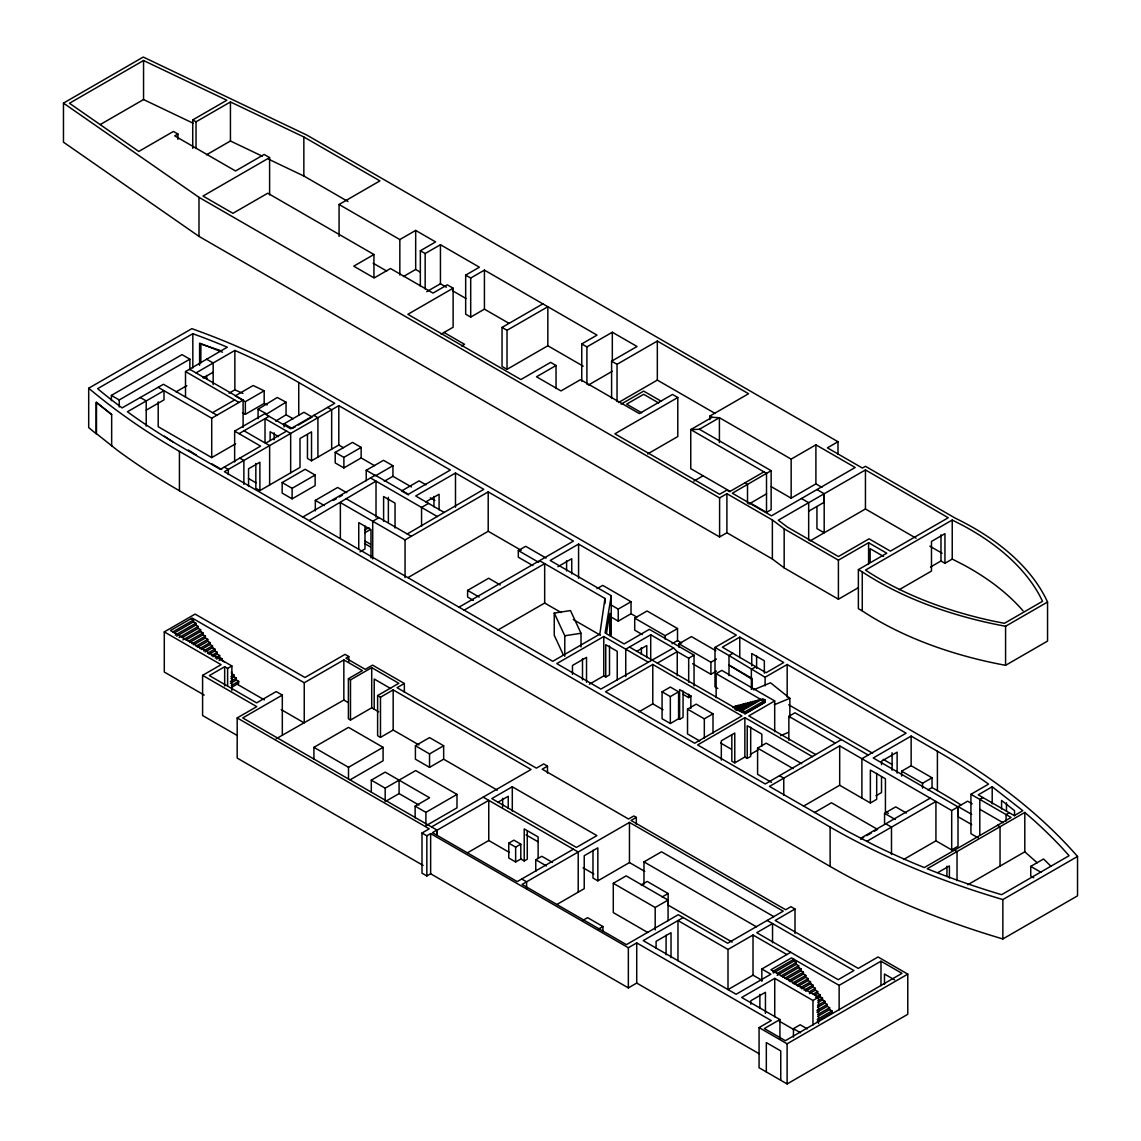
<?xml version="1.0" encoding="UTF-8"?>
<svg xmlns="http://www.w3.org/2000/svg" width="1141" height="1141" viewBox="0 0 1141 1141"><rect width="100%" height="100%" fill="white"/><g stroke="black" fill="none" stroke-linecap="round" stroke-linejoin="round"><path stroke-width="1.5" d="M824.159 501.398L824.187 493.753L865.448 469.935L948.257 517.743L890.394 551.146L869.071 538.837L838.407 556.537L787.518 527.156L778.305 520.21L824.187 493.753L824.187 532.804L810.081 540.92M539.536 560.687L604.958 598.455L599.824 634.125L552.757 661.295L224.392 471.704L338.806 405.654L450.338 470.049L408.35 494.295L375.289 475.212L302.864 517.016M717.789 688.465L714.993 686.853L714.993 647.46L736.316 635.152L578.573 544.086L550.19 560.473L611.234 595.702L605.101 632.955L624.098 643.923L649.357 629.333L694.042 655.134L694.042 685.955M606.47 633.241L609.75 613.33L609.75 635.551M376.017 517.101L376.017 481.131L309.097 520.61M812.52 756.711L744.859 717.646L697.622 744.93L765.269 783.981L841.373 739.582M407.251 533.974L483.784 489.346L455.487 473.016L415.695 495.978L443.992 512.323M258.08 418.69L258.08 409.22L277.263 397.482L286.049 402.174L286.049 414.811L275.666 421.157M286.049 402.174L266.78 413.955L258.08 409.22M185.512 397.239L185.512 371.552L227.287 347.192A608.224 351.157 0 0 0 198.177 335.668L192.829 333.714L97.627 388.667L101.078 391.548A758.908 438.158 0 0 0 122.087 407.893L163.448 384.289L216.961 415.181M748.967 504.08L766.51 493.825M858.032 587.872L838.407 599.21L784.167 567.89L772.371 559.004L726.903 532.747L719.6 536.955L198.99 236.387L63.468 142.169L63.468 103.118L143.267 57.05L306.843 135.08L837.993 441.724L837.993 454.147M192.729 148.316L192.729 119.919L226.817 100.237L143.552 60.516L69.473 103.275L138.774 151.453L173.446 131.429L177.925 134.01L177.925 139.345M100.337 124.497L143.552 99.552L193.186 123.242M192.729 119.919L196.024 121.816L230.439 101.963L303.848 136.977L379.91 180.891L339.062 204.481L339.062 236.429M177.925 134.01L174.716 135.865L235.531 170.979L264.142 154.449L269.604 157.601L269.604 194.869M206.492 154.819L230.439 140.999L262.359 156.231M269.604 157.601L203.012 196.038L232.935 213.31L267.764 193.214L373.934 254.514L373.934 277.591M111.661 414.554L96.158 402.374L96.158 433.78L88.698 427.604L88.698 388.211L191.845 328.665A615.099 355.122 0 0 1 303.592 379.696L942.295 748.453A726.888 419.66 0 0 1 1077.532 856.463L1077.532 895.842L1002.853 938.957A684.629 395.271 0 0 1 830.12 866.418L179.437 490.758A765.782 442.123 0 0 1 116.667 449.725L96.472 433.651L96.472 402.245L111.661 414.554L111.661 445.946M111.376 400.705L111.376 395.414L182.004 354.637L189.862 359.173L189.862 369.77M111.376 395.414L119.234 399.949L189.862 359.173M373.934 254.514L353.739 266.181L374.148 277.962L390.493 268.52L433.024 293.08L447.315 284.836L453.12 288.188L453.12 327.239L441.096 334.17M339.062 204.481L399.835 239.567L415.681 230.411L435.62 241.935L420.344 250.749L420.344 286.248M196.01 372.893L234.861 350.458L236.715 351.257A608.367 351.243 0 0 1 298.742 382.52L334.755 403.301L290.641 428.774L264.683 413.784L234.647 431.127L234.647 461.948M176.042 391.862L186.796 385.658M146.219 410.132L164.004 399.878L164.004 390.664L127.421 411.787L129.389 413.213A759.05 438.23 0 0 0 184.329 448.584L220.327 469.365L260.604 446.117L234.647 431.127M203.155 377.971L213.167 372.194M420.344 250.749L425.165 253.544L440.44 244.716L479.405 267.208L465.671 275.138L465.671 314.174L470.705 317.084L484.426 309.154L509.043 323.359M403.443 276.521L415.681 269.461L420.273 272.114M229.07 393.189L234.861 389.837L242.919 393.417M212.597 412.657L234.647 399.92M426.691 291.697L440.44 283.767L446.431 287.218M158.2 387.327L211.713 418.205L243.104 400.077L243.104 427.476M264.184 390.807L253.174 385.515L235.26 395.856L245.358 401.675L264.184 390.807L264.184 403.443L245.358 414.311L242.477 412.643M453.12 288.188L407.879 314.317L520.881 379.554L550.647 362.367L556.038 365.491L556.038 388.568M465.671 275.138L470.705 278.033L484.426 270.117L597.014 335.112L581.753 343.926L581.753 381.194M239.025 433.651L269.062 416.308M158.2 401.846L158.2 426.705L211.713 457.598L235.631 443.792M284.066 426.934L284.066 423.782L303.962 412.286L312.178 417.035L298.4 424.994M265.568 443.25L286.605 431.098M295.348 426.748L292.281 428.517L284.066 423.782M461.592 346.008L464.515 344.311L444.034 332.487M583.194 366.175L547.837 345.766L507.018 369.342L502.04 366.475L502.04 327.424L542.874 303.848M502.04 327.424L507.018 330.291L547.837 306.729L547.837 345.766M255.841 463.431L255.841 488.248L259.891 490.601L299.997 467.439L299.997 438.501L311.522 431.854L311.522 460.793L307.457 458.454L307.457 434.621M311.522 460.793L338.806 445.033L343.37 447.671M282.155 482.557L305.146 469.279L315.13 475.041L315.13 485.581L292.125 498.845L282.155 493.097L282.155 482.557L292.125 488.319L315.13 475.041M335.212 452.378L352.498 442.394L361.155 447.4L361.155 457.94L343.883 467.924L335.212 462.918L335.212 452.378L343.883 457.384L361.155 447.4M366.232 480.817L366.232 470.277L383.504 460.308L392.932 465.742L392.932 476.282L411.402 486.95M315.315 510.897L315.315 500.371L337.65 487.464L346.764 492.727M581.753 343.926L586.902 346.893L612.318 332.231L637.035 346.493L611.605 361.169L611.605 398.437M556.038 365.491L536.498 376.787L561.001 390.921L580.541 379.639L639.345 413.584L672.505 394.444L677.797 397.51L677.797 436.547L647.703 453.918M392.932 465.742L375.646 475.726L366.232 470.277M333.357 500.457L336.338 498.745M339.305 497.02L342.286 495.308M384.289 481.274L392.932 476.282M611.605 361.169L617.039 364.321L657.33 341.059L748.567 393.731L709.916 416.051L709.916 419.603M588.399 385.073L612.318 371.267M204.21 695.083L164.29 672.035L164.29 631.886L195.111 614.1L304.961 677.512L345.053 654.364L348.789 656.517L348.789 661.751M172.862 631.9L193.457 620.005L193.457 621.859L174.331 632.898M175.229 635.123L195.838 623.228L195.838 625.083L176.712 636.136M378.955 517.629L372.708 521.237L372.708 558.919M364.564 530.123L368.928 527.598M179.094 637.505L198.22 626.466L198.22 628.32L182.032 637.662M364.763 532.776L370.383 529.538M182.945 639.887L200.602 629.689L200.602 631.543L185.883 640.044M425.835 501.897L439.085 494.253L439.085 509.785M188.265 641.413L202.984 632.927L202.984 634.781L189.734 642.426M428.545 503.395L421.557 507.431L421.557 526.272M192.116 643.795L205.366 636.15L205.366 638.004L193.585 644.808M195.967 646.177L207.748 639.374L207.748 641.242L197.436 647.189M360 551.845L364.992 548.949L364.992 526.072M618.536 402.502L657.33 380.096L715.122 413.456M621.118 404.128L643.667 391.106L661.352 401.318M199.818 648.559L210.115 642.611L210.115 644.465L201.287 649.571M203.669 650.94L212.497 645.835L212.497 647.703L205.138 651.939M207.519 653.322L214.879 649.072L214.879 650.926L208.988 654.321M340.36 538.523L340.36 502.568L405.055 539.907L488.205 491.899L573.438 541.105L459.01 607.169M211.37 655.704L217.261 652.295L217.261 654.15L212.854 656.703M215.221 658.086L219.643 655.533L219.643 657.387L216.704 659.084M219.086 660.454L222.024 658.756L222.024 660.61L224.406 661.994M677.797 397.51L614.885 433.822L719.6 494.281L726.903 490.074L729.627 491.657L763.914 471.861M237.2 735.489L202.585 715.521L202.585 675.358L221.097 664.675L164.29 631.886M231.88 690.419L231.88 665.973L227.615 668.441L224.663 666.743L209.345 675.586L256.625 702.87L276.208 691.574L282.312 695.083L282.312 735.246L276.222 738.755M230.981 676.613L233.919 674.916L233.919 676.77L230.981 678.467M408.136 577.517L488.205 531.292L521.195 550.333M230.411 681.534L236.301 678.139L236.301 679.993L230.411 683.388M231.323 685.613L238.683 681.377L238.683 683.231L231.323 687.481M749.894 502.81L766.51 512.395L771.131 509.727L771.131 470.691L732.351 493.226L771.473 515.818L855.165 467.496L815.901 444.833L791.155 459.124L719.415 417.706L712.084 417.292L690.747 429.615L690.747 468.651L730.269 491.486M766.51 512.395L766.51 473.358L690.747 429.615L699.39 429.273L719.415 417.706L719.415 442.551M532.861 565.579L518.314 557.193L518.314 550.547L525.687 546.297L546.04 558.049M423.097 865.42L237.185 758.08L237.185 717.931L256.754 706.636L202.585 675.358M348.789 656.517L345.923 658.172L365.263 669.339L372.565 665.132L404.356 683.488L404.356 692.216M282.312 695.083L242.733 717.931L437.131 830.163L488.762 800.354L488.762 840.503L467.496 852.783M231.88 665.973L170.48 630.517L192.116 618.023L304.248 682.76L343.84 659.912L362.396 670.623L348.404 678.695L348.404 718.844L350.487 720.057L371.709 707.805L378.712 711.841M473.387 600.366L467.61 597.028L467.61 590.396L488.648 578.245L500.214 584.919M464.159 610.135L544.671 563.654L544.671 603.033L497.576 630.231M693.856 481.131L703.098 475.797M348.404 678.695L350.487 679.893L371.709 667.642L398.837 683.302L377.614 695.554L377.614 735.717L380.481 737.371L393.174 730.04L418.932 744.916M557.906 566.692L571.741 558.719L571.741 573.909M348.119 702.542L343.84 700.061L282.312 735.246M63.468 103.118L198.99 197.336L719.6 497.918L726.903 493.696L772.371 519.968L784.167 528.854L838.407 560.16L868.601 542.731L886.771 553.214L858.374 569.616L858.374 608.652L862.268 610.906A319.922 184.699 0 0 0 1005.578 665.317L1047.552 641.085L1047.552 602.034A284.608 164.318 0 0 0 955.274 518.171L865.448 466.298L862.411 468.052L827.396 447.843L837.993 441.724M377.614 695.554L380.481 697.208L393.174 689.891L531.05 769.49L431.54 826.94M404.356 683.488L397.054 687.695L536.398 768.135L543.687 763.928L547.495 766.124L547.495 773.113M313.918 759.093L313.918 747.341L348.504 727.373L383.091 747.341L383.091 760.776L350.016 779.873M597.028 588.656L602.719 585.376L631.03 601.721L631.03 613.744L618.237 621.132L610.792 616.839M771.302 486.708L791.155 498.175L815.901 483.884L821.948 487.364M610.792 604.801L618.237 609.109L631.03 601.721M313.918 747.341L348.504 767.308L383.091 747.341M642.312 634.553L634.71 630.16L634.71 618.137L647.09 610.991L677.512 628.548L677.512 640.586L672.006 643.752M647.846 661.951L603.774 636.507L556.794 663.62L600.879 689.078L673.547 647.96L677.255 651.639L688.679 658.229L694.042 655.134M443.664 759.193L429.544 767.351L415.41 759.193L415.41 745.758L429.544 737.599L443.664 745.758L443.664 759.193L497.319 790.171M371.296 791.911L371.296 780.144L385.187 772.129L429.615 797.773L415.139 806.145L415.139 817.897M415.41 745.758L429.544 753.916L443.664 745.758M916.052 538.195L865.448 508.972L824.187 532.804L816.942 528.611L816.942 506.561M371.296 780.144L385.187 788.174L415.695 770.56L456.985 794.407L456.985 807.842L425.893 825.784M673.547 647.96L650.712 634.781L625.739 649.186L625.739 676.599M636.521 651.468L646.776 645.549L646.776 657.558M634.71 618.137L665.132 635.694L677.512 628.548M418.932 805.047L399.079 793.594L385.187 801.61L385.187 788.174M589.412 684.186L603.774 675.886L605.757 677.041L609.508 674.887L609.508 645.949M678.938 647.232L678.938 643.795L691.417 636.592L715.792 650.655M652.78 664.461L605.514 691.746L694.684 743.233L741.95 715.949L652.78 664.461L652.78 703.854L639.06 711.77M657.359 663.121L677.255 651.639L677.255 675.615M415.139 806.145L425.893 812.349L456.985 794.407M739.767 637.134L722.367 647.189L766.096 672.719L783.739 662.522L739.767 637.134L739.767 657.687M952.236 520.039L865.506 570.101A315.658 182.246 0 0 0 993.454 621.146L1004.408 623.314L1042.546 601.307L1039.223 594.746A280.158 161.751 0 0 0 963.175 525.616L952.236 520.039L952.236 559.076L944.948 563.283L940.983 560.987L930.5 567.034M678.938 643.795L710.914 662.251L716.462 659.056M662.08 691.817L670.337 687.053L678.581 691.817L678.581 718.744L670.337 723.508L662.08 718.744L662.08 691.817L670.337 696.581L678.581 691.817M732.936 653.28L728.999 655.547L714.993 647.46M759.007 1053.671L636.721 983.071L628.349 987.906L430.642 873.764L426.848 875.96L421.999 873.15L421.999 833.001L429.244 828.822L237.185 717.931M547.495 766.124L542.217 769.177L628.548 819.024L633.825 815.972L636.321 817.412L636.321 824.401M421.999 833.001L426.848 835.797L430.642 833.615L628.349 947.743L636.721 942.908L771.23 1020.567L759.065 1027.599L759.065 1067.748L787.119 1083.95L907.78 1014.292L907.78 974.129L878.042 956.971L858.246 968.409L775.195 920.459L795.006 909.02L795.006 933.466M512.295 786.762L491.8 798.586L576.405 847.435L596.9 835.611L512.295 786.762L512.295 811.208M692.644 663.734L710.914 674.288L716.462 671.079M716.134 697.622L716.134 673.646L721.782 670.395L774.696 700.945L774.696 731.766M497.647 802.38L508.244 796.275L508.244 808.427M682.974 694.313L688.679 697.607L691.36 696.067M755.77 666.758L751.363 669.311L751.363 689.378M699.733 740.98L687.524 733.934L687.524 709.146L696.195 704.14L712.997 713.838L712.997 733.306M899.265 589.669L931.484 571.07L931.484 541.433L944.948 533.66L944.948 563.283M678.581 718.744L679.608 719.343L683.06 717.347L683.06 691.089M728.999 675.629L728.999 655.547L765.112 677.255L787.176 664.504L906.111 733.178L861.897 758.708L861.897 798.087M687.524 709.146L704.325 718.844L712.997 713.838M732.879 707.491L735.774 705.823M733.891 707.677L738.227 705.167M734.89 707.876L740.694 704.525M734.462 708.903L743.148 703.883M735.46 709.089L745.601 703.241M736.473 709.288L748.054 702.599M736.031 710.315L750.507 701.957M737.043 710.501L752.96 701.301M739.496 709.859L755.428 700.66M508.758 843.142L513.906 840.161L520.809 844.155L520.809 859.016L515.646 861.983L508.758 858.003L508.758 843.142L515.646 847.121L520.809 844.155M739.054 710.886L757.881 700.018M760.334 699.376L740.067 711.071L742.52 712.497L742.52 710.429L762.787 698.734L765.24 700.146L765.24 702.214L744.973 713.909L744.973 711.856L765.24 700.146M774.696 700.945L748.781 715.906L815.587 754.472M520.809 859.016L524.218 860.984L527.27 859.216L527.27 830.719M535.757 871.339L535.757 859.772L541.818 856.278L552.501 862.439M788.859 740.309L788.859 716.334L794.992 712.797L868.201 755.071M573.367 849.204L517.215 881.608L432.453 832.673L436.96 830.063L436.96 835.298M636.321 817.412L631.044 820.465L785.664 909.734L790.941 906.681L795.006 909.02M771.501 782.341L757.595 774.325L757.595 748.125L766.21 743.162L801.709 763.657M629.461 822.419L522.079 884.418L626.409 944.648L678.253 914.711L727.673 943.236L783.211 911.174L629.461 822.419L629.461 862.567L597.841 880.838L592.978 878.028L592.978 850.245M731.837 734.861L731.837 761.161L734.775 762.858L744.859 757.025L747.227 758.394L750.692 756.397L750.692 727.145M750.307 754.415L757.924 750.008M858.374 569.616L862.268 571.869A319.922 184.699 0 0 0 1005.578 626.266L1047.552 602.034M556.965 904.428L584.221 888.696L584.221 855.707L597.841 847.849L597.841 880.838M903.758 859.415L935.934 840.831L951.694 849.931L958.012 846.294L958.012 806.901L951.694 810.552L839.69 745.886L769.476 786.42L847.649 831.361L873.949 845.025A677.754 391.292 0 0 0 915.61 864.008L924.324 867.559L1011.083 817.469L970.934 794.293L970.934 833.686L978.322 837.95M643.98 884.289L643.98 861.897L661.509 851.785L773.969 916.708M647.703 932.468L613.288 912.586L613.288 883.305L626.152 875.874L668.07 900.064L668.07 920.73M641.171 884.888L647.175 881.423L668.127 893.517L668.127 905.113L732.151 942.081M583.037 920.259L587.572 917.649L602.933 926.521L602.933 931.498M970.934 794.293L988.577 784.109A720.299 415.852 0 0 0 937.389 751.249L911.146 736.088L873.236 757.966L958.012 806.901M803.407 806.216L839.69 785.265L870.369 802.993L876.687 799.342L876.687 773.356M598.412 929.131L602.933 926.521M662.122 896.983L668.127 893.517M814.503 812.563L831.461 802.779L877.543 829.379L874.462 831.161M613.288 883.305L655.191 907.494L668.07 900.064M901.647 776.08L901.647 771.202L911.146 765.725L932.04 777.791L932.04 787.532L937.403 790.627A720.299 415.852 0 0 1 960.907 804.861M876.003 795.762L881.522 792.567L881.522 776.878M683.188 917.549L643.224 940.626L736.13 994.267L770.874 974.214L761.831 968.994L761.831 981.217M901.647 771.202L922.556 783.268L932.04 777.791M884.56 824.073L884.56 813.319L895.728 806.872L906.41 813.048M927.975 789.886L932.04 787.532M860.642 838.293L930.2 798.144M860.585 839.163L863.666 837.394M866.761 835.611L871.382 832.944M866.761 841.388L935.934 801.453L935.934 840.831M992.199 786.777L978.236 794.835L1014.263 815.63L1022.807 810.695L992.199 786.777L992.199 803.906M971.69 824.586L958.212 816.813L958.212 806.616L967.597 801.182L972.089 803.777M982.986 797.573L979.805 799.413L979.805 835.326M677.968 960.722L677.968 920.573L728.001 949.455L753.017 935.021L786.848 954.546M1009.257 812.749L1006.077 814.588L1006.077 821.163M1024.803 812.435L927.234 868.757L930.043 869.898A677.754 391.292 0 0 0 990.331 891.264L1001.584 894.687L1069.103 855.707L1062.556 848.448A720.014 415.695 0 0 0 1033.389 819.908L1024.803 812.435L1024.803 851.814L1037.198 862.796M761.831 968.994L790.742 952.293M762.245 980.49L753.017 975.17L728.001 989.618L728.001 949.455M937.988 872.523L949.412 865.919L949.412 878.028M793.908 961.107L773.298 973.002L773.298 971.148L793.908 959.253L793.908 961.107L796.29 962.491L796.29 964.345L777.164 975.384M777.164 973.53L796.29 962.491M818.525 1023.448L818.525 997.263L812.977 1000.472L774.739 978.393L741.679 997.476L779.931 1019.555L779.931 1038.752M781.014 975.912L798.671 965.714L798.671 967.568L782.484 976.924M784.865 978.293L801.053 968.951L801.053 970.806L786.334 979.292M788.716 980.675L803.435 972.175L803.435 974.029L790.185 981.674M792.567 983.057L805.817 975.398L805.817 977.267L794.036 984.055M967.782 884.731L1024.803 851.814M796.418 985.439L808.185 978.636L808.185 980.49L797.887 986.437M800.269 987.806L810.566 981.859L810.566 983.727L801.738 988.819M804.12 990.188L812.948 985.097L812.948 986.951L805.589 991.201M809.44 991.729L815.33 988.32L815.33 990.174L809.44 993.583M1033.703 877.757L1030.737 876.046L1030.737 866.39L1043.544 858.988L1050.847 866.133M813.291 994.111L817.712 991.558L817.712 993.412L814.774 995.109M815.672 997.334L820.094 994.781L820.094 996.635L817.141 998.346M779.931 1019.555L764.327 1028.554L785.336 1040.692L901.989 973.344L880.98 961.207L839.134 985.368L791.526 957.884L770.931 969.779L818.525 997.263M818.054 1000.557L822.476 998.018L822.476 999.873L818.054 1002.426M817.498 1005.492L824.857 1001.242L824.857 1003.096L817.498 1007.346M88.698 388.211A765.782 442.123 0 0 0 179.437 451.38L830.12 827.04A684.629 395.271 0 0 0 1002.853 899.564L1077.532 856.463M816.927 1010.427L827.239 1004.479L827.239 1006.333L816.927 1012.281M793.451 1037.126L793.451 1028.654L800.183 1024.775L807.286 1028.882M817.84 1014.506L829.607 1007.703L829.607 1009.557L817.84 1016.36M817.27 1019.426L831.989 1010.94L831.989 1012.794L817.27 1021.281M759.065 1027.599L787.119 1043.801L907.78 974.129M808.669 511.197L824.187 502.268M753.474 689.863L770.532 682.789L789.857 698.306L789.857 717.703M774.354 704.739L789.857 698.306M780.558 735.66L788.303 732.436M563.383 654.977L554.255 635.309L554.255 613.074L570.471 610.563L581.011 633.269L581.011 646.947M554.255 613.074L564.781 635.779L581.011 633.269M219.985 350.387L200.859 344.012L200.859 362.781M204.054 377.5L207.234 378.57M203.041 376.958L206.293 378.241M222.495 352.17L199.604 343.156L199.604 365.348M268.734 159.269L303.848 176.014L347.962 201.486M264.184 403.443L267.137 404.927M952.236 559.076L963.175 564.652A280.158 161.751 0 0 1 1023.021 610.806M286.049 414.811L293.137 418.733M709.916 416.051L712.084 417.292M929.858 546.154L942.124 553.242M816.942 489.575L824.187 493.753M658.685 402.973L643.667 394.301L626.651 404.128L641.67 412.8M699.39 429.273L771.131 470.691M452.435 290.684L465.913 298.471M801.453 498.517L808.669 502.682L808.669 540.035M883.548 556.437L870.141 548.693L870.141 562.285M373.178 263.229L386.742 271.059M744.788 482.9L747.512 484.469L747.512 503.224M327.595 407.437L331.66 409.776L331.66 449.169M313.846 415.367L317.911 417.72L317.911 457.099M425.978 484.825L419.104 480.86L401.618 490.944L408.492 494.923M206.55 359.173L213.167 362.981L213.167 384.617M979.805 809.283L1003.153 822.761M361.155 457.94L374.576 465.685M430.285 497.847L434.906 500.514M631.03 613.744L636.863 617.124M677.512 640.586L681.676 642.996M788.702 704.781L872.565 753.203M883.234 759.364L892.39 764.641M997.548 825.285L1000.044 826.726L1000.044 866.105M518.314 550.547L538.666 562.299M958.212 806.616L971.69 814.389M189.591 369.199L243.104 400.077M716.134 673.646L765.24 702L744.973 713.71L629.49 647.033M788.859 716.334L835.255 743.119M370.511 477.965L437.388 516.573M185.512 371.552L239.011 402.445M1030.737 866.39L1041.105 872.366M278.475 436.561L270.132 431.754L270.132 440.355M742.52 710.429L744.973 711.856M544.671 603.033L561.258 612.603M573.31 619.563L600.437 635.237M243.989 430.785L269.633 445.589L269.633 484.982M345.88 498.531L411.302 536.299M954.532 850.116L957.028 851.557L957.028 880.667M888.368 813.376L885.43 811.679L885.43 778.775L870.369 770.075L870.369 802.993M884.56 813.319L895.257 819.495M757.595 748.125L793.109 768.62M885.758 823.802L891.492 827.111L891.492 854.509M140.186 397.453L146.219 400.933L146.219 426.121M315.315 500.371L324.415 505.62M239.824 458.111L243.874 460.465L243.874 484.426M467.61 590.396L479.163 597.071M779.56 775.737L783.767 778.162L783.767 795.291M652.78 703.854L663.021 709.759M720.613 743.019L731.281 749.166M364.763 540.877L370.383 544.114M364.564 543.53L370.383 546.896M248.396 478.436L256.026 482.857M224.278 467.083L228.328 469.436L228.328 474.57M211.727 463.774L221.682 469.522M390.721 688.565L374.205 679.023L374.205 709.246M894.573 979.862L884.475 974.029L884.475 984.383M767.151 920.459L853.953 970.563L838.179 979.677L756.754 932.682L772.543 923.568L772.543 942.766M643.98 861.897L756.454 926.82M629.461 862.567L644.722 871.382M796.29 964.345L798.671 965.714M798.671 967.568L801.053 968.951M191.075 618.622L193.457 620.005M801.053 970.806L803.435 972.175M193.457 621.859L195.838 623.228M803.435 974.029L805.817 975.398M195.838 625.083L198.22 626.466M805.817 977.267L808.185 978.636M198.22 628.32L200.602 629.689M808.185 980.49L810.566 981.859M200.602 631.543L202.984 632.927M810.566 983.727L812.948 985.097M202.984 634.781L205.366 636.15M812.948 986.951L815.33 988.32M483.171 797.131L578.216 851.999L578.216 892.162M205.366 638.004L207.748 639.374M815.33 990.174L817.712 991.558M207.748 641.242L210.115 642.611M817.712 993.412L820.094 994.781M210.115 644.465L212.497 645.835M820.094 996.635L822.476 998.018M212.497 647.703L214.879 649.072M822.476 999.873L824.857 1001.242M214.879 650.926L217.261 652.295M824.857 1003.096L827.239 1004.479M217.261 654.15L219.643 655.533M827.239 1006.333L829.607 1007.703M219.643 657.387L222.024 658.756M829.607 1009.557L831.989 1010.94M526.129 834.912L538.438 842.015M583.051 867.773L593.819 873.992M233.919 674.916L231.537 673.532L231.537 671.678M233.919 676.77L236.301 678.139M236.301 679.993L238.683 681.377M236.658 683.901L264.313 699.861M281.214 709.616L304.248 722.923L304.248 682.76M535.757 859.772L546.439 865.948M488.762 840.503L509.471 852.47M793.451 1028.654L800.554 1032.762M779.232 1021.138L794.193 1029.781M521.737 878.998L526.586 881.808L526.586 888.796M751.363 678.852L728.999 665.089L752.09 678.424L752.09 688.964M188.379 450.039L196.423 455.059M164.489 436.204L172.662 441.809M1014.534 815.786L1014.534 810.638L1001.57 800.44L1001.57 809.026M1006.476 802.765L1006.476 811.351M1005.578 626.266L1005.578 665.317M1002.853 899.564L1002.853 938.957M951.694 810.552L951.694 849.931M946.93 866.219L946.93 876.602M940.983 534.844L940.983 560.987M937.403 751.249L937.403 790.627M922.556 783.268L922.556 788.146M911.146 736.088L911.146 765.725M897.126 773.099L897.126 752.176L881.522 761.19L881.522 764.684M892.091 752.76L892.091 770.204M880.98 961.207L880.98 985.653M868.601 542.731L868.601 564.025M865.448 469.935L865.448 508.972M862.268 571.869L862.268 610.906M839.69 745.886L839.69 785.265M839.134 985.368L839.134 1009.814M838.407 560.16L838.407 599.21M830.12 827.04L830.12 866.418M815.901 444.833L815.901 483.884M812.977 1000.472L812.977 1025.117M791.155 459.124L791.155 498.175M787.176 664.504L787.176 697.051M787.119 1043.801L787.119 1083.95M784.167 528.854L784.167 567.89M780.758 1080.285L780.758 1050.918L766.324 1042.589L766.324 1071.941M774.739 978.393L774.739 1016.802M772.371 519.968L772.371 559.004M765.44 1013.379L765.44 992.299L750.807 1000.757L750.807 1004.265M765.112 677.255L765.112 685.812M764.342 673.119L764.342 660.81L751.748 653.536L751.748 665.845M761.846 746.2L761.846 734.148L747.227 725.705L747.227 758.394M759.877 994.367L759.877 1008.416M756.611 656.004L756.611 668.326M753.017 935.021L753.017 975.17M744.859 717.646L744.859 757.025M734.775 762.858L734.775 733.05L721.326 740.809L721.326 760.091M726.903 493.696L726.903 532.747M719.6 497.918L719.6 536.955M710.914 662.251L710.914 674.288M704.325 718.844L704.325 738.313M690.847 708.319L690.847 696.067L679.608 689.578L679.608 719.343M688.679 658.229L688.679 682.204M688.679 694.184L688.679 697.607M671.022 957.613L671.022 932.71L656.089 941.325L656.089 948.442M670.337 696.581L670.337 723.508M666.087 935.192L666.087 954.775M665.132 635.694L665.132 639.131M657.33 341.059L657.33 380.096M655.191 907.494L655.191 929.901M650.712 634.781L650.712 660.468M641.385 647.589L641.385 654.449M636.721 942.908L636.721 983.071M628.349 947.743L628.349 987.906M618.237 609.109L618.237 621.132M617.039 364.321L617.039 401.589M617.224 680.264L617.224 651.326L605.757 644.708L605.757 677.041M612.318 332.231L612.318 360.627M611.234 595.702L611.234 635.095M604.958 598.455L604.958 603.589M603.774 636.507L603.774 675.886M586.902 346.893L586.902 384.175M586.531 682.275L586.531 657.359L572.468 665.474L572.468 674.374M582.495 658.585L582.495 679.95M578.573 544.086L578.573 578.33M566.592 560.816L566.592 570.942M564.781 635.779L564.781 656.289M538.124 858.332L538.124 836.952L524.218 828.922L524.218 860.984M515.646 847.121L515.646 861.983M507.018 330.291L507.018 369.342M502.653 798.258L502.653 806.944M488.205 491.899L488.205 531.292M484.426 270.117L484.426 309.154M470.705 278.033L470.705 317.084M455.487 473.016L455.487 507.26M440.44 244.716L440.44 283.767M437.131 830.163L437.131 835.397M433.951 496.463L433.951 506.818M430.642 833.615L430.642 873.764M429.544 753.916L429.544 767.351M426.848 835.797L426.848 875.96M425.893 812.349L425.893 824.102M425.165 253.544L425.165 289.03M415.681 230.411L415.681 269.461M405.055 539.907L405.055 577.588M399.835 239.567L399.835 275.067M399.079 780.144L399.079 793.594M395.043 527.969L395.043 503.138L383.604 496.535L383.604 521.351M393.174 689.891L393.174 730.04M388.368 497.319L388.368 522.15M380.481 697.208L380.481 737.371M371.709 667.642L371.709 707.805M370.982 557.863L370.982 529.695L358.745 522.635L358.745 549.049M350.487 679.893L350.487 720.057M348.504 767.308L348.504 779.075M343.883 457.384L343.883 467.924M343.84 659.912L343.84 700.061M338.806 405.654L338.806 445.033M303.848 136.977L303.848 176.014M298.742 382.52L298.742 415.053M292.125 488.319L292.125 498.845M290.655 472.83L290.655 433.452L265.012 418.647L265.012 442.622M274.182 432.853L274.182 439.727M259.891 490.601L259.891 462.233L248.553 468.78L248.553 486.508M245.358 401.675L245.358 414.311M234.861 350.458L234.861 389.837M230.439 101.963L230.439 140.999M227.615 668.441L227.615 685.898M224.663 666.743L224.663 685.941M211.713 418.205L211.713 457.598M206.55 375.475L206.55 379.026M198.99 197.336L198.99 236.387M196.024 121.816L196.024 148.444M192.829 333.714L192.829 367.958M179.437 451.38L179.437 490.758M143.552 60.516L143.552 99.552M119.234 399.949L119.234 407.009"/></g></svg>
